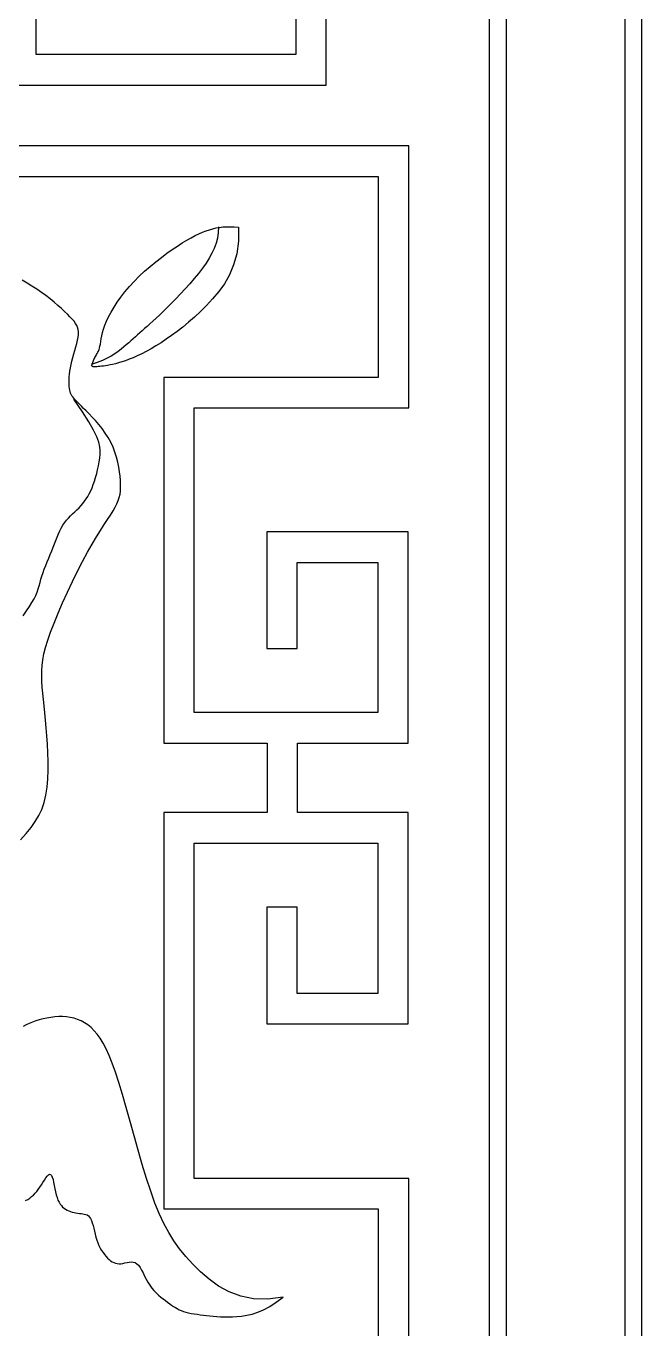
# Model space of a CAD drawing. Extents: x -66030 to 95157, y -13132 to 45879.
# Drawn here: x -26138.9 to -25999.2, y 32198.7 to 32493.9 of the extents above; entities that cross this region are included whole.
import ezdxf

# ---------------------------------------------------------------- set-up
doc = ezdxf.new("R2010")
doc.units = 0
doc.header["$LTSCALE"] = 100
doc.header["$MEASUREMENT"] = 0
for name, color, linetype in [('3', 11, 'CONTINUOUS'), ('4', 121, 'CONTINUOUS'), ('7', 105, 'CONTINUOUS')]:
    doc.layers.add(name, color=color, linetype=linetype)

msp = doc.modelspace()

# ---------------------------------------------------------------- linework, layer by layer
at = {"layer": '3'}
msp.add_lwpolyline([(-26380.33, 32792.15), (-26380.33, 31868.98), (-26003.03, 31868.98), (-26003.03, 32804.33)], dxfattribs=at)
msp.add_lwpolyline([(-26349.53, 31903.86), (-26349.53, 32585.08), (-26033.83, 32585.08), (-26033.83, 31903.86)], close=True, dxfattribs=at)
at = {"layer": '4'}
msp.add_lwpolyline([(-26384.18, 32793.48), (-26384.18, 31865.13), (-25999.18, 31865.13), (-25999.18, 32803.18)], dxfattribs=at)
msp.add_lwpolyline([(-26353.38, 31900.01), (-26353.38, 32588.93), (-26029.98, 32588.93), (-26029.98, 31900.01)], close=True, dxfattribs=at)
at = {"layer": '7'}
for points in [[(-26143.55, 32504.38), (-26143.55, 32480.54), (-26070.81, 32480.54), (-26070.81, 32523.56)], [(-26077.74, 32516.63), (-26077.74, 32487.47), (-26136.62, 32487.47), (-26136.62, 32497.45)], [(-26052.07, 32033.12), (-26052.07, 32232.79), (-26100.75, 32232.79), (-26100.75, 32308.74), (-26059.14, 32308.74), (-26059.14, 32274.72), (-26077.39, 32274.72), (-26077.39, 32294.23), (-26084.32, 32294.23), (-26084.32, 32267.79), (-26052.21, 32267.79), (-26052.21, 32315.67), (-26077.31, 32315.67), (-26077.31, 32331.43), (-26052.21, 32331.43), (-26052.21, 32379.32), (-26084.32, 32379.32), (-26084.32, 32352.87), (-26077.39, 32352.87), (-26077.39, 32372.39), (-26059.14, 32372.39), (-26059.14, 32338.36), (-26100.75, 32338.36), (-26100.75, 32407.39), (-26052.07, 32407.39), (-26052.07, 32466.79), (-26168.62, 32466.79)], [(-26175.55, 32459.86), (-26059, 32459.86), (-26059, 32414.32), (-26107.68, 32414.32), (-26107.68, 32331.43), (-26084.24, 32331.43), (-26084.24, 32315.67), (-26107.68, 32315.67), (-26107.68, 32225.86), (-26059, 32225.86), (-26059, 32040.05)], [(-26095.28, 32448.41), (-26095.34, 32447.12), (-26095.52, 32445.89), (-26095.82, 32444.71), (-26096.23, 32443.56), (-26096.75, 32442.44), (-26097.37, 32441.32), (-26098.09, 32440.2), (-26098.9, 32439.06), (-26099.8, 32437.89), (-26100.77, 32436.71), (-26101.79, 32435.53), (-26102.84, 32434.36), (-26103.9, 32433.22), (-26104.95, 32432.13), (-26105.96, 32431.09), (-26106.93, 32430.13), (-26107.83, 32429.25), (-26108.66, 32428.45), (-26109.43, 32427.72), (-26110.15, 32427.05), (-26110.82, 32426.45), (-26111.44, 32425.88), (-26112.03, 32425.36), (-26112.58, 32424.87), (-26113.11, 32424.4), (-26113.62, 32423.94), (-26114.12, 32423.5), (-26114.62, 32423.06), (-26115.12, 32422.62), (-26115.63, 32422.17), (-26116.17, 32421.71), (-26116.73, 32421.23), (-26117.34, 32420.73), (-26118, 32420.21), (-26118.74, 32419.69), (-26119.57, 32419.16), (-26120.51, 32418.65), (-26121.58, 32418.16), (-26122.8, 32417.69), (-26124.18, 32417.25)], [(-26090.72, 32448.33), (-26090.74, 32445.16), (-26091.13, 32442.33), (-26091.83, 32439.8), (-26092.78, 32437.56), (-26093.92, 32435.55), (-26095.21, 32433.75), (-26096.58, 32432.12), (-26097.99, 32430.64), (-26099.37, 32429.26), (-26100.73, 32427.99), (-26102.06, 32426.81), (-26103.37, 32425.72), (-26104.64, 32424.72), (-26105.89, 32423.8), (-26107.11, 32422.95), (-26108.29, 32422.17), (-26109.44, 32421.46), (-26110.56, 32420.81), (-26111.64, 32420.21), (-26112.68, 32419.68), (-26113.68, 32419.2), (-26114.63, 32418.78), (-26115.53, 32418.41), (-26116.38, 32418.09), (-26117.18, 32417.82), (-26117.93, 32417.59), (-26118.62, 32417.41), (-26119.27, 32417.25), (-26119.86, 32417.13), (-26120.41, 32417.03), (-26120.92, 32416.95), (-26121.38, 32416.89), (-26121.8, 32416.83), (-26122.18, 32416.79), (-26122.52, 32416.76), (-26122.83, 32416.73), (-26123.09, 32416.72), (-26123.32, 32416.71), (-26123.51, 32416.72), (-26123.66, 32416.73), (-26123.78, 32416.76), (-26123.87, 32416.79), (-26123.93, 32416.84), (-26123.97, 32416.91), (-26123.98, 32416.99), (-26123.97, 32417.09), (-26123.94, 32417.21), (-26123.9, 32417.36), (-26123.84, 32417.53), (-26123.77, 32417.72), (-26123.7, 32417.92), (-26123.61, 32418.14), (-26123.51, 32418.37), (-26123.4, 32418.6), (-26123.29, 32418.83), (-26123.16, 32419.06), (-26123.03, 32419.28), (-26122.9, 32419.51), (-26122.76, 32419.74), (-26122.62, 32420), (-26122.49, 32420.28), (-26122.36, 32420.6), (-26122.25, 32420.97), (-26122.14, 32421.39), (-26122.05, 32421.87), (-26121.96, 32422.42), (-26121.85, 32423.03), (-26121.72, 32423.71), (-26121.55, 32424.45), (-26121.32, 32425.25), (-26121.03, 32426.13), (-26120.65, 32427.06), (-26120.18, 32428.07), (-26119.62, 32429.13), (-26118.96, 32430.23), (-26118.22, 32431.37), (-26117.39, 32432.53), (-26116.47, 32433.71), (-26115.47, 32434.89), (-26114.39, 32436.06), (-26113.24, 32437.22), (-26112.02, 32438.35), (-26110.77, 32439.45), (-26109.49, 32440.5), (-26108.21, 32441.5), (-26106.96, 32442.44), (-26105.74, 32443.31), (-26104.57, 32444.09), (-26103.48, 32444.8), (-26102.46, 32445.42), (-26101.49, 32445.96), (-26100.58, 32446.44), (-26099.72, 32446.85), (-26098.89, 32447.2), (-26098.09, 32447.51), (-26097.32, 32447.77), (-26096.56, 32447.99), (-26095.8, 32448.17), (-26095.04, 32448.31), (-26094.25, 32448.41), (-26093.44, 32448.46), (-26092.59, 32448.47), (-26091.69, 32448.42), (-26090.72, 32448.33)], [(-26140.18, 32309.51), (-26138.9, 32310.93), (-26137.78, 32312.29), (-26136.82, 32313.63), (-26136.01, 32314.99), (-26135.34, 32316.42), (-26134.81, 32317.96), (-26134.41, 32319.64), (-26134.14, 32321.44), (-26133.97, 32323.33), (-26133.9, 32325.28), (-26133.9, 32327.26), (-26133.95, 32329.25), (-26134.06, 32331.2), (-26134.2, 32333.1), (-26134.35, 32334.92), (-26134.51, 32336.64), (-26134.68, 32338.29), (-26134.84, 32339.86), (-26134.99, 32341.35), (-26135.12, 32342.77), (-26135.23, 32344.12), (-26135.31, 32345.41), (-26135.35, 32346.63), (-26135.34, 32347.83), (-26135.27, 32349.05), (-26135.11, 32350.31), (-26134.85, 32351.66), (-26134.48, 32353.13), (-26133.99, 32354.77), (-26133.35, 32356.6), (-26132.57, 32358.64), (-26131.65, 32360.87), (-26130.63, 32363.22), (-26129.54, 32365.62), (-26128.4, 32368.03), (-26127.24, 32370.38), (-26126.09, 32372.62), (-26124.98, 32374.69), (-26123.93, 32376.55), (-26122.95, 32378.19), (-26122.04, 32379.65), (-26121.2, 32380.94), (-26120.45, 32382.09), (-26119.78, 32383.12), (-26119.19, 32384.04), (-26118.7, 32384.88), (-26118.3, 32385.66), (-26117.99, 32386.4), (-26117.76, 32387.12), (-26117.6, 32387.83), (-26117.5, 32388.56), (-26117.46, 32389.31), (-26117.47, 32390.11), (-26117.52, 32390.97), (-26117.6, 32391.92), (-26117.72, 32392.93), (-26117.88, 32393.99), (-26118.1, 32395.1), (-26118.39, 32396.23), (-26118.74, 32397.36), (-26119.16, 32398.49), (-26119.68, 32399.6), (-26120.27, 32400.68), (-26120.94, 32401.71), (-26121.66, 32402.7), (-26122.41, 32403.63), (-26123.16, 32404.51), (-26123.9, 32405.31), (-26124.61, 32406.05), (-26125.27, 32406.71), (-26125.85, 32407.29), (-26126.36, 32407.8), (-26126.81, 32408.24), (-26127.2, 32408.63), (-26127.54, 32408.98), (-26127.84, 32409.3), (-26128.09, 32409.6), (-26128.31, 32409.88), (-26128.51, 32410.17), (-26128.67, 32410.46), (-26128.81, 32410.77), (-26128.93, 32411.09), (-26129.02, 32411.45), (-26129.09, 32411.83), (-26129.14, 32412.25), (-26129.16, 32412.72), (-26129.17, 32413.24), (-26129.15, 32413.8), (-26129.11, 32414.41), (-26129.05, 32415.06), (-26128.96, 32415.75), (-26128.85, 32416.47), (-26128.7, 32417.23), (-26128.53, 32418.01), (-26128.32, 32418.81), (-26128.1, 32419.62), (-26127.87, 32420.44), (-26127.64, 32421.24), (-26127.43, 32422.02), (-26127.26, 32422.77), (-26127.12, 32423.46), (-26127.04, 32424.1), (-26127.03, 32424.67), (-26127.09, 32425.18), (-26127.21, 32425.66), (-26127.41, 32426.11), (-26127.68, 32426.56), (-26128.03, 32427.02), (-26128.45, 32427.5), (-26128.95, 32428.03), (-26129.53, 32428.62), (-26130.18, 32429.25), (-26130.91, 32429.92), (-26131.7, 32430.63), (-26132.55, 32431.36), (-26133.46, 32432.1), (-26134.42, 32432.84), (-26135.43, 32433.57), (-26136.48, 32434.3), (-26137.57, 32435), (-26138.68, 32435.69), (-26139.8, 32436.35)], [(-26139.54, 32360.28), (-26138.81, 32361.38), (-26138.14, 32362.37), (-26137.57, 32363.26), (-26137.1, 32364.1), (-26136.72, 32364.89), (-26136.42, 32365.65), (-26136.17, 32366.38), (-26135.95, 32367.11), (-26135.75, 32367.83), (-26135.55, 32368.55), (-26135.32, 32369.3), (-26135.07, 32370.08), (-26134.77, 32370.88), (-26134.46, 32371.69), (-26134.12, 32372.52), (-26133.78, 32373.36), (-26133.43, 32374.19), (-26133.09, 32375.01), (-26132.76, 32375.82), (-26132.45, 32376.61), (-26132.15, 32377.38), (-26131.85, 32378.13), (-26131.55, 32378.84), (-26131.25, 32379.53), (-26130.92, 32380.18), (-26130.57, 32380.8), (-26130.19, 32381.38), (-26129.77, 32381.92), (-26129.32, 32382.43), (-26128.84, 32382.92), (-26128.36, 32383.38), (-26127.86, 32383.84), (-26127.38, 32384.3), (-26126.9, 32384.76), (-26126.45, 32385.23), (-26126.02, 32385.72), (-26125.62, 32386.24), (-26125.25, 32386.78), (-26124.89, 32387.35), (-26124.56, 32387.96), (-26124.25, 32388.61), (-26123.95, 32389.3), (-26123.66, 32390.04), (-26123.39, 32390.82), (-26123.13, 32391.65), (-26122.89, 32392.5), (-26122.67, 32393.38), (-26122.48, 32394.26), (-26122.32, 32395.15), (-26122.19, 32396.02), (-26122.11, 32396.88), (-26122.08, 32397.72), (-26122.16, 32398.61), (-26122.4, 32399.62), (-26122.85, 32400.85), (-26123.59, 32402.35), (-26124.66, 32404.23), (-26126.13, 32406.54), (-26128.05, 32409.38)], [(-26080.6, 32205.89), (-26084.1, 32205.42), (-26087.3, 32205.52), (-26090.21, 32206.1), (-26092.85, 32207.08), (-26095.24, 32208.38), (-26097.4, 32209.92), (-26099.34, 32211.59), (-26101.09, 32213.34), (-26102.67, 32215.08), (-26104.09, 32216.83), (-26105.38, 32218.64), (-26106.56, 32220.55), (-26107.66, 32222.58), (-26108.69, 32224.79), (-26109.67, 32227.2), (-26110.64, 32229.85), (-26111.6, 32232.77), (-26112.55, 32235.9), (-26113.49, 32239.15), (-26114.42, 32242.44), (-26115.33, 32245.71), (-26116.2, 32248.86), (-26117.05, 32251.82), (-26117.86, 32254.51), (-26118.62, 32256.87), (-26119.35, 32258.91), (-26120.05, 32260.67), (-26120.74, 32262.17), (-26121.41, 32263.45), (-26122.08, 32264.54), (-26122.76, 32265.46), (-26123.45, 32266.26), (-26124.15, 32266.95), (-26124.89, 32267.55), (-26125.64, 32268.06), (-26126.41, 32268.48), (-26127.21, 32268.83), (-26128.03, 32269.09), (-26128.87, 32269.28), (-26129.73, 32269.4), (-26130.62, 32269.46), (-26131.51, 32269.45), (-26132.41, 32269.39), (-26133.31, 32269.28), (-26134.2, 32269.13), (-26135.07, 32268.94), (-26135.91, 32268.72), (-26136.72, 32268.47), (-26137.48, 32268.2), (-26138.21, 32267.89), (-26138.91, 32267.56), (-26139.59, 32267.19)], [(-26139.05, 32227.76), (-26138.54, 32228.03), (-26138.08, 32228.33), (-26137.65, 32228.65), (-26137.24, 32229.01), (-26136.86, 32229.4), (-26136.49, 32229.82), (-26136.14, 32230.28), (-26135.79, 32230.78), (-26135.44, 32231.32), (-26135.09, 32231.88), (-26134.76, 32232.41), (-26134.43, 32232.89), (-26134.13, 32233.29), (-26133.84, 32233.58), (-26133.58, 32233.72), (-26133.34, 32233.69), (-26133.14, 32233.46), (-26132.96, 32233.06), (-26132.8, 32232.53), (-26132.66, 32231.89), (-26132.52, 32231.19), (-26132.38, 32230.45), (-26132.23, 32229.72), (-26132.06, 32229.04), (-26131.88, 32228.42), (-26131.67, 32227.88), (-26131.44, 32227.39), (-26131.19, 32226.97), (-26130.91, 32226.61), (-26130.62, 32226.29), (-26130.3, 32226.02), (-26129.97, 32225.78), (-26129.61, 32225.58), (-26129.23, 32225.41), (-26128.84, 32225.26), (-26128.44, 32225.14), (-26128.03, 32225.04), (-26127.62, 32224.96), (-26127.22, 32224.9), (-26126.82, 32224.85), (-26126.43, 32224.81), (-26126.06, 32224.77), (-26125.7, 32224.71), (-26125.37, 32224.62), (-26125.05, 32224.49), (-26124.76, 32224.29), (-26124.49, 32224.03), (-26124.26, 32223.69), (-26124.06, 32223.25), (-26123.88, 32222.73), (-26123.72, 32222.14), (-26123.56, 32221.51), (-26123.41, 32220.84), (-26123.24, 32220.15), (-26123.07, 32219.47), (-26122.86, 32218.8), (-26122.63, 32218.16), (-26122.37, 32217.56), (-26122.08, 32216.99), (-26121.77, 32216.46), (-26121.45, 32215.97), (-26121.11, 32215.51), (-26120.77, 32215.1), (-26120.42, 32214.73), (-26120.07, 32214.4), (-26119.72, 32214.12), (-26119.36, 32213.89), (-26118.99, 32213.7), (-26118.61, 32213.56), (-26118.22, 32213.47), (-26117.82, 32213.44), (-26117.39, 32213.45), (-26116.94, 32213.52), (-26116.48, 32213.62), (-26116.01, 32213.72), (-26115.54, 32213.8), (-26115.08, 32213.84), (-26114.62, 32213.81), (-26114.19, 32213.69), (-26113.78, 32213.45), (-26113.4, 32213.08), (-26113.05, 32212.59), (-26112.71, 32212.01), (-26112.37, 32211.36), (-26112.03, 32210.66), (-26111.67, 32209.95), (-26111.29, 32209.24), (-26110.87, 32208.57), (-26110.41, 32207.94), (-26109.92, 32207.36), (-26109.41, 32206.83), (-26108.88, 32206.34), (-26108.34, 32205.89), (-26107.81, 32205.48), (-26107.29, 32205.09), (-26106.8, 32204.73), (-26106.33, 32204.39), (-26105.89, 32204.07), (-26105.46, 32203.78), (-26105.03, 32203.51), (-26104.6, 32203.26), (-26104.16, 32203.03), (-26103.69, 32202.82), (-26103.19, 32202.63), (-26102.64, 32202.47), (-26102.06, 32202.33), (-26101.44, 32202.2), (-26100.78, 32202.08), (-26100.11, 32201.98), (-26099.4, 32201.88), (-26098.68, 32201.79), (-26097.95, 32201.7), (-26097.2, 32201.62), (-26096.43, 32201.54), (-26095.64, 32201.47), (-26094.82, 32201.41), (-26093.96, 32201.38), (-26093.05, 32201.38), (-26092.09, 32201.41), (-26091.08, 32201.47), (-26090, 32201.58), (-26088.85, 32201.77), (-26087.64, 32202.05), (-26086.36, 32202.46), (-26085.02, 32203.02), (-26083.61, 32203.76), (-26082.14, 32204.71), (-26080.6, 32205.89)]]:
    msp.add_lwpolyline(points, dxfattribs=at)

doc.saveas('drawing.dxf')
